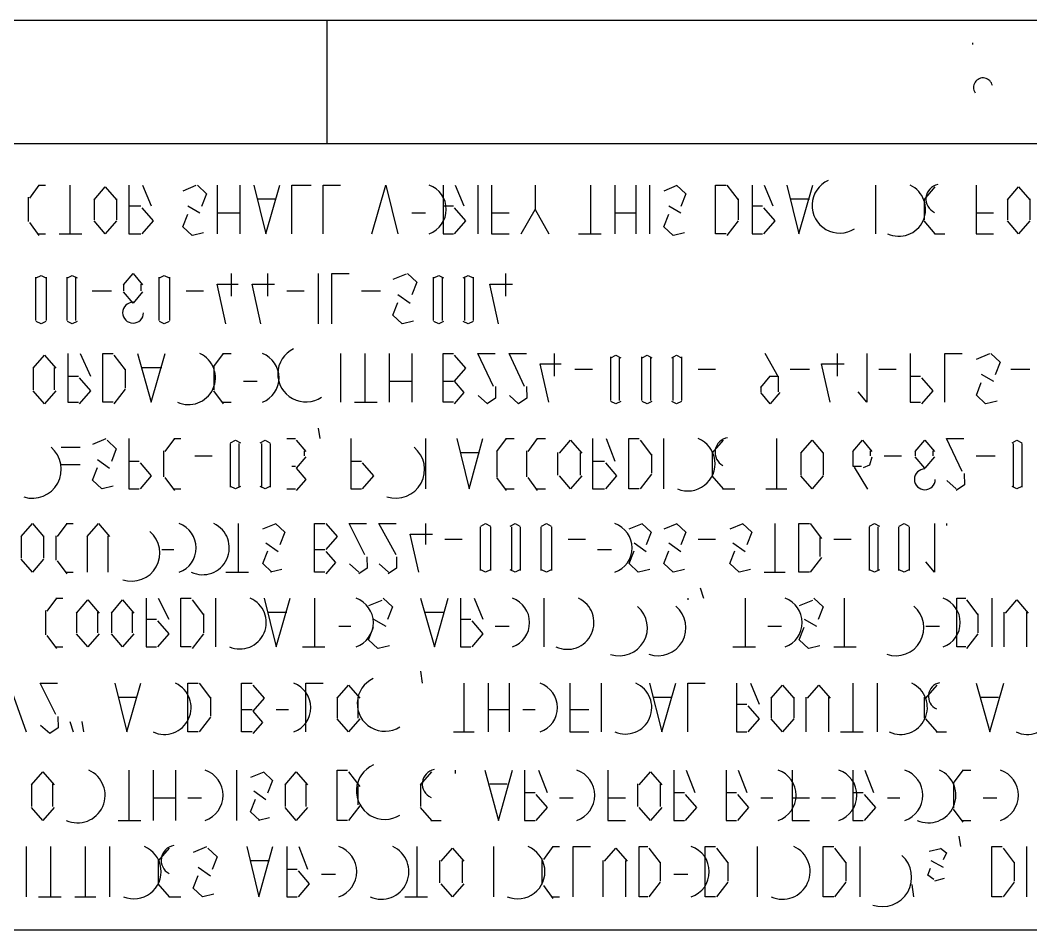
# Model space of a CAD drawing. Header units: millimetres. Extents: x 6 to 1147, y -20 to 811.
# Drawn here: x 118.7 to 188.5, y 748.1 to 811 of the extents above; entities that cross this region are included whole.
import ezdxf

# ---------------------------------------------------------------- set-up
doc = ezdxf.new("R2010")
doc.units = ezdxf.units.MM
for name, color, linetype in [('ARCS', 4, 'Continuous'), ('CURVES', 6, 'Continuous'), ('LINES', 7, 'Continuous'), ('RECTANGLES', 3, 'Continuous')]:
    doc.layers.add(name, color=color, linetype=linetype)

msp = doc.modelspace()

# ---------------------------------------------------------------- linework, layer by layer
at = {"layer": 'ARCS'}
for centre, radius, start, end in [((185.62, 809.38), 1.142, 176.63354, 182.72631), ((185.2, 806.35), 0.659, 11.76829, 214.50852), ((175.3, 798.19), 1.91, 114.77514, 302.55), ((146.32, 797.92), 1.784, 289.65382, 70.34618), ((179.38, 797.92), 1.852, 245.09523, 65.09523), ((182.26, 798.64), 1.012, 100.61966, 246.37062), ((126.46, 790.78), 0.72, 90, 0), ((130.3, 786.28), 1.852, 245.09523, 65.09523), ((134.74, 786.28), 1.805, 291.44774, 68.55226), ((138.4, 786.55), 1.94, 116.21138, 304.24903), ((164.8, 780.34), 1.883, 247.52057, 67.52057), ((167.71, 781.12), 1.029, 98.88066, 242.02053), ((119.5, 779.95), 1.998, 252.78393, 49.82077), ((144.61, 779.95), 1.993, 252.0506, 50.5722), ((181.18, 779.26), 0.72, 90, 0), ((129.04, 774.52), 1.784, 289.65382, 70.34618), ((131.26, 774.52), 1.852, 245.09523, 65.09523), ((159.16, 774.52), 1.784, 289.65382, 70.34618), ((126.37, 774.16), 1.939, 251.31265, 49.93922), ((133.84, 769.36), 1.828, 246.80141, 66.80141), ((141.28, 769.36), 1.784, 289.65382, 70.34618), ((152.08, 769.36), 1.784, 289.65382, 70.34618), ((156.46, 769.36), 1.852, 245.09523, 65.09523), ((170.92, 769.36), 1.784, 289.65382, 70.34618), ((181.84, 769.36), 1.784, 289.65382, 70.34618), ((160.06, 769), 1.944, 252.07208, 49.18492), ((162.73, 769), 1.939, 251.31265, 49.93922), ((179.17, 769), 1.939, 251.31265, 49.93922), ((143.86, 763.75), 1.91, 114.77514, 302.55), ((128.62, 763.48), 1.852, 245.09523, 65.09523), ((136.96, 763.48), 1.784, 289.65382, 70.34618), ((154, 763.48), 1.784, 289.65382, 70.34618), ((160.48, 763.48), 1.828, 246.80141, 66.80141), ((179.5, 763.48), 1.852, 245.09523, 65.09523), ((182.38, 764.26), 0.956, 101.30993, 244.98311), ((188.26, 763.48), 1.852, 245.09523, 65.09523), ((143.86, 757.72), 1.964, 113.80594, 302.00538), ((147.46, 758.2), 1.012, 100.61966, 246.37062), ((122.62, 757.42), 1.907, 245.85446, 65.85446), ((130.84, 757.42), 1.841, 289.02561, 70.97439), ((156.52, 757.42), 1.841, 289.02561, 70.97439), ((170.44, 757.42), 1.841, 289.02561, 70.97439), ((174.64, 757.42), 1.841, 289.02561, 70.97439), ((179.2, 757.42), 1.841, 289.02561, 70.97439), ((181.42, 757.42), 1.907, 245.85446, 65.85446), ((185.8, 757.42), 1.841, 289.02561, 70.97439), ((126.52, 752.14), 1.883, 247.52057, 67.52057), ((129.43, 752.92), 1.029, 98.88066, 242.02053), ((140.08, 752.14), 1.841, 289.02561, 70.97439), ((143.62, 752.14), 1.907, 245.85446, 65.85446), ((153.04, 752.14), 1.883, 247.52057, 67.52057), ((164.44, 752.14), 1.841, 289.02561, 70.97439), ((171.34, 752.14), 1.907, 245.85446, 65.85446), ((178.24, 751.75), 2.027, 251.3233, 48.36646)]:
    msp.add_arc(centre, radius, start, end, dxfattribs=at)
at = {"layer": 'CURVES'}
for p, q in [((119.32, 798.7), (119.98, 799.6)), ((123.76, 798.58), (124.54, 799.48)), ((124.54, 799.48), (125.32, 798.58)), ((126.16, 799.6), (126.16, 796.24)), ((129.913, 799.208), (130.83, 799.598)), ((130.903, 799.6), (131.542, 799)), ((131.542, 799), (131.198, 798.124)), ((134.8, 799.6), (135.64, 796.24)), ((135.64, 796.24), (136.6, 799.6)), ((137.44, 796.24), (137.44, 799.6)), ((137.44, 799.6), (138.76, 799.6)), ((139.6, 796.24), (139.6, 799.6)), ((139.6, 799.6), (140.8, 799.6)), ((142.96, 796.24), (143.92, 799.6)), ((143.92, 799.6), (144.76, 796.24)), ((147.88, 799.6), (147.88, 796.24)), ((151.24, 799.6), (151.24, 796.24)), ((163.153, 799.208), (164.07, 799.598)), ((164.023, 799.6), (164.662, 799)), ((164.662, 799), (164.318, 798.124)), ((166.72, 796.24), (166.72, 799.6)), ((167.5, 799.6), (168.28, 798.58)), ((169.24, 799.6), (169.24, 796.24)), ((171.64, 799.6), (172.48, 796.24)), ((172.48, 796.24), (173.44, 799.6)), ((181.12, 798.58), (181.9, 799.48)), ((184.72, 799.6), (184.72, 796.24)), ((186.88, 798.58), (187.66, 799.48)), ((187.66, 799.48), (188.44, 798.58)), ((127.06, 798.04), (127.84, 797.14)), ((129.898, 796.72), (130.242, 797.596)), ((148.66, 798.04), (149.44, 797.14)), ((153.28, 796.24), (154.24, 797.92)), ((154.24, 797.92), (155.2, 796.24)), ((163.138, 796.72), (163.482, 797.596)), ((170.02, 798.04), (170.8, 797.14)), ((119.98, 796.12), (119.32, 797.02)), ((124.54, 796.24), (123.76, 797.14)), ((125.32, 797.14), (124.54, 796.24)), ((127.84, 797.14), (127.06, 796.24)), ((149.44, 797.14), (148.66, 796.24)), ((168.28, 797.14), (167.5, 796.12)), ((170.8, 797.14), (170.02, 796.24)), ((181.9, 796.24), (181.12, 797.14)), ((187.66, 796.24), (186.88, 797.14)), ((188.44, 797.14), (187.66, 796.24)), ((126.16, 796.24), (127, 796.24)), ((130.537, 796.12), (129.898, 796.72)), ((131.33, 796.31), (130.559, 796.12)), ((147.88, 796.24), (148.6, 796.24)), ((151.24, 796.24), (152.44, 796.24)), ((163.777, 796.12), (163.138, 796.72)), ((164.57, 796.31), (163.799, 796.12)), ((167.44, 796.24), (166.72, 796.24)), ((169.24, 796.24), (169.96, 796.24)), ((184.72, 796.24), (185.92, 796.24)), ((125.8, 792.7), (126.46, 793.48)), ((126.46, 793.48), (127.12, 792.7)), ((140.2, 790), (140.2, 793.48)), ((140.2, 793.48), (141.4, 793.48)), ((144.433, 793.088), (145.35, 793.478)), ((145.423, 793.48), (146.062, 792.88)), ((119.748, 790.233), (119.748, 793.247)), ((119.762, 793.19), (120.1, 793.36)), ((120.1, 793.36), (120.438, 793.19)), ((120.452, 793.247), (120.452, 790.233)), ((121.908, 790.233), (121.908, 793.247)), ((121.922, 793.19), (122.26, 793.36)), ((122.26, 793.36), (122.598, 793.19)), ((122.492, 793.247), (122.492, 790.233)), ((128.268, 790.233), (128.268, 793.247)), ((128.282, 793.19), (128.62, 793.36)), ((128.62, 793.36), (128.958, 793.19)), ((128.972, 793.247), (128.972, 790.233)), ((132.88, 790), (132.28, 792.76)), ((132.28, 792.76), (133.72, 792.76)), ((135.28, 790), (134.68, 792.76)), ((134.68, 792.76), (136.24, 792.76)), ((146.062, 792.88), (145.718, 792.004)), ((147.228, 790.233), (147.228, 793.247)), ((147.242, 793.19), (147.58, 793.36)), ((147.58, 793.36), (147.918, 793.19)), ((147.812, 793.247), (147.812, 790.233)), ((149.282, 793.19), (149.62, 793.36)), ((149.388, 790.233), (149.388, 793.247)), ((149.62, 793.36), (149.958, 793.19)), ((149.972, 793.247), (149.972, 790.233)), ((151.72, 790), (151.12, 792.76)), ((151.12, 792.76), (152.68, 792.76)), ((126.46, 791.44), (125.8, 792.22)), ((127.12, 792.22), (126.46, 791.44)), ((144.418, 790.6), (144.762, 791.476)), ((145.057, 790), (144.418, 790.6)), ((120.1, 790), (119.762, 790.17)), ((120.438, 790.17), (120.1, 790)), ((122.26, 790), (121.922, 790.17)), ((122.598, 790.17), (122.26, 790)), ((128.62, 790), (128.282, 790.17)), ((128.958, 790.17), (128.62, 790)), ((145.85, 790.19), (145.079, 790)), ((147.58, 790), (147.242, 790.17)), ((147.918, 790.17), (147.58, 790)), ((149.62, 790), (149.282, 790.17)), ((149.958, 790.17), (149.62, 790)), ((119.56, 786.94), (120.34, 787.84)), ((120.34, 787.84), (121.12, 786.94)), ((121.96, 787.96), (121.96, 784.6)), ((124.36, 784.6), (124.36, 787.96)), ((125.14, 787.84), (125.92, 786.82)), ((126.76, 787.96), (127.72, 784.6)), ((127.72, 784.6), (128.68, 787.96)), ((132.04, 787.06), (132.7, 787.96)), ((147.88, 784.6), (147.88, 787.96)), ((148.66, 787.84), (149.44, 786.94)), ((151.36, 785.68), (150.28, 787.96)), ((150.28, 787.96), (151.48, 787.96)), ((153.52, 785.68), (152.44, 787.96)), ((152.44, 787.96), (153.64, 787.96)), ((159.482, 787.67), (159.82, 787.84)), ((159.82, 787.84), (160.158, 787.67)), ((161.642, 787.67), (161.98, 787.84)), ((161.98, 787.84), (162.318, 787.67)), ((163.682, 787.67), (164.02, 787.84)), ((164.02, 787.84), (164.358, 787.67)), ((170.109, 787.985), (171.04, 786.34)), ((177.16, 787.96), (177.16, 784.6)), ((180.16, 787.96), (180.16, 784.6)), ((182.56, 784.6), (182.56, 787.96)), ((182.56, 787.96), (183.76, 787.96)), ((184.753, 787.568), (185.67, 787.958)), ((185.743, 787.96), (186.382, 787.36)), ((155.2, 784.6), (154.6, 787.24)), ((154.6, 787.24), (156.04, 787.24)), ((159.468, 784.713), (159.468, 787.727)), ((160.052, 787.727), (160.052, 784.713)), ((161.628, 784.713), (161.628, 787.727)), ((162.212, 787.727), (162.212, 784.713)), ((163.788, 784.713), (163.788, 787.727)), ((164.372, 787.727), (164.372, 784.713)), ((174.64, 784.6), (174.04, 787.24)), ((174.04, 787.24), (175.6, 787.24)), ((186.382, 787.36), (186.038, 786.484)), ((149.44, 786.94), (148.66, 786.04)), ((169.84, 785.62), (170.5, 786.4)), ((122.74, 786.28), (123.52, 785.38)), ((148.66, 786.04), (149.32, 785.26)), ((180.94, 786.28), (181.72, 785.38)), ((184.738, 785.08), (185.082, 785.956)), ((120.34, 784.48), (119.56, 785.38)), ((121.12, 785.38), (120.34, 784.48)), ((123.52, 785.38), (122.74, 784.48)), ((125.92, 785.5), (125.14, 784.48)), ((132.7, 784.48), (132.04, 785.38)), ((149.32, 785.26), (148.66, 784.48)), ((150.946, 784.48), (150.305, 785.049)), ((151.5, 785.673), (151.516, 784.88)), ((153.106, 784.48), (152.465, 785.049)), ((153.66, 785.673), (153.676, 784.88)), ((170.5, 784.48), (169.84, 785.26)), ((171.16, 785.26), (170.5, 784.48)), ((177.16, 784.6), (176.56, 785.32)), ((181.72, 785.38), (180.94, 784.48)), ((185.377, 784.48), (184.738, 785.08)), ((121.96, 784.6), (122.68, 784.6)), ((125.08, 784.6), (124.36, 784.6)), ((148.6, 784.6), (147.88, 784.6)), ((151.516, 784.88), (150.937, 784.48)), ((153.676, 784.88), (153.097, 784.48)), ((159.82, 784.48), (159.482, 784.65)), ((160.158, 784.65), (159.82, 784.48)), ((161.98, 784.48), (161.642, 784.65)), ((162.318, 784.65), (161.98, 784.48)), ((164.02, 784.48), (163.682, 784.65)), ((164.358, 784.65), (164.02, 784.48)), ((180.16, 784.6), (180.88, 784.6)), ((186.17, 784.67), (185.399, 784.48)), ((123.673, 781.688), (124.59, 782.078)), ((124.663, 781.96), (125.302, 781.36)), ((126.16, 782.08), (126.16, 778.6)), ((128.68, 781.18), (129.34, 782.08)), ((133.188, 778.713), (133.188, 781.727)), ((133.202, 781.79), (133.54, 781.96)), ((133.54, 781.96), (133.878, 781.79)), ((133.772, 781.727), (133.772, 778.713)), ((135.242, 781.79), (135.58, 781.96)), ((135.348, 778.713), (135.348, 781.727)), ((135.58, 781.96), (135.918, 781.79)), ((135.932, 781.727), (135.932, 778.713)), ((137.74, 781.96), (138.4, 781.18)), ((141.52, 782.08), (141.52, 778.6)), ((148.84, 782.08), (149.68, 778.6)), ((149.68, 778.6), (150.64, 782.08)), ((151.6, 781.18), (152.26, 782.08)), ((153.76, 781.18), (154.42, 782.08)), ((155.92, 781.06), (156.7, 781.96)), ((156.7, 781.96), (157.48, 781.06)), ((158.2, 782.08), (158.2, 778.6)), ((160.72, 778.6), (160.72, 782.08)), ((161.5, 781.96), (162.28, 780.94)), ((166.48, 781.06), (167.26, 781.96)), ((172.6, 781.06), (173.38, 781.96)), ((173.38, 781.96), (174.16, 781.06)), ((176.2, 781.18), (176.86, 781.96)), ((176.86, 781.96), (177.52, 781.18)), ((180.52, 781.18), (181.18, 781.96)), ((181.18, 781.96), (181.84, 781.18)), ((183.76, 779.8), (182.68, 782.08)), ((182.68, 782.08), (183.88, 782.08)), ((187.202, 781.79), (187.54, 781.96)), ((187.308, 778.713), (187.308, 781.727)), ((187.54, 781.96), (187.878, 781.79)), ((187.892, 781.727), (187.892, 778.713)), ((125.302, 781.36), (124.958, 780.484)), ((138.4, 780.82), (137.74, 780.04)), ((181.18, 780.04), (180.52, 780.82)), ((181.84, 780.82), (181.18, 780.04)), ((126.94, 780.4), (127.72, 779.5)), ((142.3, 780.4), (143.08, 779.5)), ((159.1, 780.4), (159.88, 779.5)), ((177.362, 780.233), (176.907, 780.046)), ((177.515, 780.789), (177.362, 780.233)), ((123.658, 779.2), (124.002, 780.076)), ((127.72, 779.5), (126.94, 778.6)), ((137.74, 780.04), (138.4, 779.26)), ((143.08, 779.5), (142.3, 778.6)), ((156.7, 778.6), (155.92, 779.5)), ((157.48, 779.5), (156.7, 778.6)), ((159.88, 779.5), (159.1, 778.6)), ((162.28, 779.62), (161.5, 778.6)), ((167.26, 778.6), (166.48, 779.5)), ((173.38, 778.6), (172.6, 779.5)), ((174.16, 779.5), (173.38, 778.6)), ((177.232, 778.583), (176.323, 780.112)), ((183.9, 779.673), (183.916, 778.88)), ((124.297, 778.6), (123.658, 779.2)), ((125.09, 778.79), (124.319, 778.6)), ((129.34, 778.48), (128.68, 779.38)), ((133.54, 778.6), (133.202, 778.77)), ((133.878, 778.77), (133.54, 778.6)), ((135.58, 778.6), (135.242, 778.77)), ((135.918, 778.77), (135.58, 778.6)), ((138.4, 779.26), (137.74, 778.48)), ((152.26, 778.48), (151.6, 779.38)), ((154.42, 778.48), (153.76, 779.38)), ((183.346, 778.6), (182.705, 779.169)), ((183.916, 778.88), (183.337, 778.48)), ((187.54, 778.6), (187.202, 778.77)), ((187.878, 778.77), (187.54, 778.6)), ((126.16, 778.6), (126.88, 778.6)), ((141.52, 778.6), (142.24, 778.6)), ((158.2, 778.6), (159.04, 778.6)), ((161.44, 778.6), (160.72, 778.6)), ((118.72, 775.3), (119.5, 776.2)), ((119.5, 776.2), (120.28, 775.3)), ((121.24, 775.3), (121.9, 776.2)), ((123.28, 775.3), (124.06, 776.2)), ((124.06, 776.2), (124.84, 775.3)), ((135.433, 775.829), (136.35, 776.198)), ((136.303, 776.2), (136.942, 775.6)), ((139, 772.84), (139, 776.2)), ((139.78, 776.2), (140.56, 775.3)), ((142.48, 774.04), (141.4, 776.2)), ((141.4, 776.2), (142.6, 776.2)), ((144.64, 774.04), (143.44, 776.2)), ((143.44, 776.2), (144.64, 776.2)), ((150.468, 772.953), (150.468, 775.967)), ((150.482, 776.03), (150.82, 776.2)), ((150.82, 776.2), (151.158, 776.03)), ((151.172, 775.967), (151.172, 772.953)), ((152.522, 776.03), (152.86, 776.2)), ((152.628, 772.953), (152.628, 775.967)), ((152.86, 776.2), (153.198, 776.03)), ((153.212, 775.967), (153.212, 772.953)), ((154.668, 772.953), (154.668, 775.967)), ((154.682, 776.03), (155.02, 776.2)), ((155.02, 776.2), (155.358, 776.03)), ((155.372, 775.967), (155.372, 772.953)), ((160.753, 775.829), (161.67, 776.198)), ((161.623, 776.2), (162.262, 775.6)), ((163.153, 775.829), (164.07, 776.198)), ((164.023, 776.2), (164.662, 775.6)), ((167.713, 775.829), (168.63, 776.198)), ((168.583, 776.2), (169.222, 775.6)), ((172.48, 772.84), (172.48, 776.2)), ((173.26, 776.2), (174.04, 775.18)), ((177.348, 772.953), (177.348, 775.967)), ((177.362, 776.03), (177.7, 776.2)), ((177.7, 776.2), (178.038, 776.03)), ((177.932, 775.967), (177.932, 772.953)), ((179.388, 772.953), (179.388, 775.967)), ((179.402, 776.03), (179.74, 776.2)), ((179.74, 776.2), (180.078, 776.03)), ((180.092, 775.967), (180.092, 772.953)), ((181.84, 776.2), (181.84, 772.84)), ((136.942, 775.6), (136.598, 774.724)), ((140.56, 775.3), (139.78, 774.4)), ((146.2, 772.84), (145.6, 775.48)), ((145.6, 775.48), (147.16, 775.48)), ((162.262, 775.6), (161.918, 774.724)), ((164.662, 775.6), (164.318, 774.724)), ((169.222, 775.6), (168.878, 774.724)), ((135.418, 773.44), (135.762, 774.316)), ((139.78, 774.28), (140.44, 773.5)), ((142.62, 773.913), (142.636, 773.12)), ((144.66, 773.913), (144.676, 773.12)), ((160.738, 773.44), (161.082, 774.316)), ((163.138, 773.44), (163.482, 774.316)), ((167.698, 773.44), (168.042, 774.316)), ((174.04, 773.86), (173.26, 772.84)), ((119.5, 772.84), (118.72, 773.74)), ((120.28, 773.74), (119.5, 772.84)), ((121.9, 772.72), (121.24, 773.62)), ((136.057, 772.84), (135.418, 773.44)), ((140.44, 773.5), (139.78, 772.72)), ((142.066, 772.84), (141.425, 773.409)), ((144.106, 772.84), (143.465, 773.409)), ((161.377, 772.84), (160.738, 773.44)), ((163.777, 772.84), (163.138, 773.44)), ((168.337, 772.84), (167.698, 773.44)), ((181.84, 772.84), (181.24, 773.56)), ((136.73, 773.03), (135.959, 772.84)), ((139.72, 772.84), (139, 772.84)), ((142.636, 773.12), (142.057, 772.72)), ((144.676, 773.12), (144.097, 772.72)), ((150.82, 772.84), (150.482, 773.01)), ((151.158, 773.01), (150.82, 772.84)), ((152.86, 772.84), (152.522, 773.01)), ((153.198, 773.01), (152.86, 772.84)), ((155.02, 772.84), (154.682, 773.01)), ((155.358, 773.01), (155.02, 772.84)), ((162.17, 773.03), (161.399, 772.84)), ((164.57, 773.03), (163.799, 772.84)), ((169.13, 773.03), (168.359, 772.84)), ((173.2, 772.84), (172.48, 772.84)), ((177.7, 772.84), (177.362, 773.01)), ((178.038, 773.01), (177.7, 772.84)), ((179.74, 772.84), (179.402, 773.01)), ((180.078, 773.01), (179.74, 772.84)), ((120.52, 770.14), (121.18, 771.04)), ((127.36, 771.04), (127.36, 767.68)), ((129.76, 767.68), (129.76, 771.04)), ((135.52, 771.04), (136.36, 767.68)), ((136.36, 767.68), (137.32, 771.04)), ((143.743, 771.04), (144.382, 770.44)), ((146.32, 771.04), (147.28, 767.68)), ((147.28, 767.68), (148.24, 771.04)), ((149.08, 771.04), (149.08, 767.68)), ((173.503, 771.04), (174.142, 770.44)), ((183.4, 767.68), (183.4, 771.04)), ((122.56, 770.02), (123.34, 770.92)), ((123.34, 770.92), (124.12, 770.02)), ((124.96, 770.02), (125.74, 770.92)), ((125.74, 770.92), (126.52, 770.02)), ((130.54, 770.92), (131.32, 769.9)), ((142.753, 770.549), (143.67, 770.918)), ((144.382, 770.44), (144.038, 769.564)), ((172.513, 770.549), (173.43, 770.918)), ((174.142, 770.44), (173.798, 769.564)), ((184.06, 770.92), (184.84, 769.9)), ((186.76, 770.02), (187.54, 770.92)), ((187.54, 770.92), (188.32, 770.02)), ((128.14, 769.48), (128.92, 768.58)), ((142.738, 768.16), (143.082, 769.036)), ((149.86, 769.48), (150.64, 768.58)), ((172.498, 768.16), (172.842, 769.036)), ((121.18, 767.56), (120.52, 768.46)), ((123.34, 767.68), (122.56, 768.58)), ((124.12, 768.58), (123.34, 767.68)), ((125.74, 767.68), (124.96, 768.58)), ((126.52, 768.58), (125.74, 767.68)), ((128.92, 768.58), (128.14, 767.68)), ((131.32, 768.58), (130.54, 767.56)), ((150.64, 768.58), (149.86, 767.68)), ((184.84, 768.58), (184.06, 767.56)), ((127.36, 767.68), (128.08, 767.68)), ((130.48, 767.68), (129.76, 767.68)), ((143.377, 767.56), (142.738, 768.16)), ((144.17, 767.75), (143.399, 767.56)), ((149.08, 767.68), (149.8, 767.68)), ((173.137, 767.56), (172.498, 768.16)), ((173.93, 767.75), (173.159, 767.56)), ((184, 767.68), (183.4, 767.68)), ((121.12, 763), (120.04, 765.16)), ((120.04, 765.16), (121.24, 765.16)), ((125.2, 765.16), (126.04, 761.8)), ((126.04, 761.8), (127, 765.16)), ((130.24, 761.8), (130.24, 765.16)), ((131.02, 765.16), (131.8, 764.14)), ((133.96, 761.8), (133.96, 765.16)), ((134.74, 765.04), (135.52, 764.14)), ((138.4, 761.8), (138.4, 765.16)), ((138.4, 765.16), (139.6, 765.16)), ((140.56, 764.14), (141.34, 765.04)), ((141.34, 765.04), (142.12, 764.14)), ((156.64, 765.16), (156.64, 761.8)), ((162.16, 765.16), (163, 761.8)), ((163, 761.8), (163.96, 765.16)), ((164.8, 761.8), (164.8, 765.16)), ((164.8, 765.16), (166, 765.16)), ((168.16, 765.16), (168.16, 761.8)), ((170.56, 764.14), (171.34, 765.04)), ((171.34, 765.04), (172.12, 764.14)), ((173.08, 764.14), (173.86, 765.04)), ((173.86, 765.04), (174.64, 764.14)), ((181.24, 764.14), (182.02, 765.04)), ((184.72, 765.16), (185.68, 761.8)), ((185.68, 761.8), (186.64, 765.16)), ((135.52, 764.14), (134.74, 763.24)), ((168.94, 763.6), (169.72, 762.7)), ((121.26, 762.873), (121.276, 762.08)), ((131.8, 762.82), (131.02, 761.8)), ((134.74, 763.24), (135.4, 762.46)), ((141.34, 761.8), (140.56, 762.7)), ((142.12, 762.7), (141.34, 761.8)), ((169.72, 762.7), (168.94, 761.8)), ((171.34, 761.8), (170.56, 762.7)), ((172.12, 762.7), (171.34, 761.8)), ((182.02, 761.8), (181.24, 762.7)), ((120.706, 761.68), (120.065, 762.249)), ((121.276, 762.08), (120.697, 761.68)), ((135.4, 762.46), (134.74, 761.68)), ((130.96, 761.8), (130.24, 761.8)), ((134.68, 761.8), (133.96, 761.8)), ((156.64, 761.8), (157.96, 761.8)), ((168.16, 761.8), (168.88, 761.8)), ((119.44, 758.14), (120.22, 759.04)), ((120.22, 759.04), (121, 758.14)), ((134.593, 758.669), (135.51, 759.038)), ((135.463, 759.04), (136.102, 758.44)), ((136.96, 758.14), (137.74, 759.04)), ((137.74, 759.04), (138.52, 758.14)), ((140.56, 755.68), (140.56, 759.16)), ((141.34, 759.04), (142.12, 758.02)), ((146.32, 758.14), (147.1, 759.04)), ((150.76, 759.16), (151.72, 755.68)), ((151.72, 755.68), (152.68, 759.16)), ((153.52, 759.16), (153.52, 755.68)), ((159.28, 759.16), (159.28, 755.68)), ((161.44, 758.14), (162.22, 759.04)), ((162.22, 759.04), (163, 758.14)), ((163.84, 759.16), (163.84, 755.68)), ((167.44, 759.16), (167.44, 755.68)), ((172, 759.16), (172, 755.68)), ((176.2, 759.16), (176.2, 755.68)), ((183.16, 758.26), (183.82, 759.16)), ((136.102, 758.44), (135.758, 757.564)), ((134.578, 756.28), (134.922, 757.156)), ((154.3, 757.48), (155.08, 756.58)), ((164.62, 757.48), (165.4, 756.58)), ((168.22, 757.48), (169, 756.58)), ((176.98, 757.48), (177.76, 756.58)), ((120.22, 755.68), (119.44, 756.58)), ((121, 756.58), (120.22, 755.68)), ((137.74, 755.68), (136.96, 756.58)), ((138.52, 756.58), (137.74, 755.68)), ((142.12, 756.7), (141.34, 755.68)), ((147.1, 755.68), (146.32, 756.58)), ((155.08, 756.58), (154.3, 755.68)), ((162.22, 755.68), (161.44, 756.58)), ((163, 756.58), (162.22, 755.68)), ((165.4, 756.58), (164.62, 755.68)), ((169, 756.58), (168.22, 755.68)), ((177.76, 756.58), (176.98, 755.68)), ((183.82, 755.56), (183.16, 756.46)), ((135.217, 755.68), (134.578, 756.28)), ((135.89, 755.87), (135.119, 755.68)), ((141.28, 755.68), (140.56, 755.68)), ((153.52, 755.68), (154.24, 755.68)), ((159.28, 755.68), (160.48, 755.68)), ((163.84, 755.68), (164.56, 755.68)), ((167.44, 755.68), (168.16, 755.68)), ((172, 755.68), (173.2, 755.68)), ((176.2, 755.68), (176.92, 755.68)), ((128.2, 752.86), (128.98, 753.76)), ((130.633, 753.488), (131.55, 753.878)), ((131.623, 753.76), (132.262, 753.16)), ((134.32, 753.88), (135.16, 750.4)), ((135.16, 750.4), (136.12, 753.88)), ((137.08, 753.88), (137.08, 750.4)), ((147.76, 752.86), (148.54, 753.76)), ((148.54, 753.76), (149.32, 752.86)), ((154.84, 752.98), (155.5, 753.88)), ((156.88, 750.4), (156.88, 753.88)), ((156.88, 753.88), (158.08, 753.88)), ((159.04, 752.86), (159.82, 753.76)), ((159.82, 753.76), (160.6, 752.86)), ((161.44, 750.4), (161.44, 753.88)), ((162.1, 753.76), (162.88, 752.74)), ((166, 750.4), (166, 753.88)), ((166.78, 753.76), (167.56, 752.74)), ((174.16, 750.4), (174.16, 753.88)), ((174.94, 753.76), (175.72, 752.74)), ((181.472, 753.565), (182.292, 753.75)), ((182.264, 753.76), (182.669, 753.435)), ((185.8, 750.4), (185.8, 753.88)), ((186.58, 753.76), (187.36, 752.74)), ((132.262, 753.16), (131.918, 752.284)), ((182.669, 753.435), (182.448, 752.964)), ((137.86, 752.2), (138.64, 751.3)), ((181.377, 751.901), (181.569, 752.383)), ((130.618, 751), (130.962, 751.876)), ((181.802, 751.601), (181.377, 751.901)), ((182.516, 751.671), (181.836, 751.481)), ((128.98, 750.4), (128.2, 751.3)), ((131.257, 750.4), (130.618, 751)), ((138.64, 751.3), (137.86, 750.4)), ((148.54, 750.4), (147.76, 751.3)), ((149.32, 751.3), (148.54, 750.4)), ((155.5, 750.28), (154.84, 751.18)), ((162.88, 751.42), (162.1, 750.4)), ((167.56, 751.42), (166.78, 750.4)), ((175.72, 751.42), (174.94, 750.4)), ((187.36, 751.42), (186.58, 750.4)), ((132.05, 750.59), (131.279, 750.4)), ((137.08, 750.4), (137.8, 750.4)), ((162.04, 750.4), (161.44, 750.4)), ((166.72, 750.4), (166, 750.4)), ((174.88, 750.4), (174.16, 750.4)), ((186.52, 750.4), (185.8, 750.4))]:
    msp.add_line(p, q, dxfattribs=at)
at = {"layer": 'LINES'}
for p, q in [((139.84, 811), (139.84, 802.48)), ((119.92, 799.6), (120.4, 799.6)), ((122.08, 799.6), (122.08, 796.24)), ((127.12, 799.6), (127.72, 798.16)), ((132.28, 799.6), (132.28, 796.24)), ((133.84, 799.6), (133.84, 796.24)), ((148.72, 799.6), (149.32, 798.16)), ((150.28, 799.6), (150.28, 796.24)), ((154.24, 799.6), (154.24, 797.92)), ((158.08, 799.6), (158.08, 796.24)), ((159.76, 799.6), (159.76, 796.24)), ((161.2, 799.6), (161.2, 796.24)), ((162.16, 799.6), (162.16, 796.24)), ((166.72, 799.6), (167.44, 799.6)), ((170.08, 799.6), (170.68, 798.16)), ((177.76, 799.6), (177.76, 796.24)), ((119.2, 798.76), (119.2, 797.08)), ((123.76, 798.64), (123.76, 797.2)), ((125.32, 798.64), (125.32, 797.2)), ((135.04, 798.64), (136.36, 798.64)), ((168.28, 798.64), (168.28, 797.2)), ((171.88, 798.64), (173.2, 798.64)), ((181.12, 798.64), (181.12, 797.2)), ((186.88, 798.64), (186.88, 797.2)), ((188.44, 798.64), (188.44, 797.2)), ((126.16, 798.16), (127, 798.16)), ((130.24, 798.16), (131.08, 797.68)), ((132.28, 797.68), (133.84, 797.68)), ((145.72, 797.68), (146.68, 797.68)), ((147.88, 798.16), (148.6, 798.16)), ((151.24, 797.68), (152.44, 797.68)), ((159.76, 797.68), (161.2, 797.68)), ((163.48, 798.16), (164.32, 797.68)), ((169.24, 798.16), (169.96, 798.16)), ((184.72, 797.68), (185.92, 797.68)), ((119.92, 796.24), (120.4, 796.24)), ((121.36, 796.24), (122.92, 796.24)), ((157.24, 796.24), (158.8, 796.24)), ((181.84, 796.24), (182.56, 796.24)), ((133.24, 793.48), (133.24, 791.92)), ((135.76, 793.48), (135.76, 791.92)), ((139.24, 793.48), (139.24, 790)), ((152.2, 793.48), (152.2, 791.92)), ((125.8, 792.76), (125.8, 792.28)), ((127, 792.76), (127, 792.28)), ((123.64, 792.28), (124.96, 792.28)), ((130.12, 792.28), (131.32, 792.28)), ((137.08, 792.28), (138.28, 792.28)), ((142.24, 792.28), (143.56, 792.28)), ((144.76, 792.04), (145.6, 791.44)), ((122.8, 787.96), (123.52, 786.4)), ((124.36, 787.96), (125.08, 787.96)), ((132.64, 787.96), (133.24, 787.96)), ((140.8, 787.96), (140.8, 784.6)), ((142.48, 787.96), (142.48, 784.6)), ((144.16, 787.96), (144.16, 784.6)), ((145.72, 787.96), (145.72, 784.6)), ((147.88, 787.96), (148.6, 787.96)), ((155.56, 787.96), (155.56, 786.4)), ((175.12, 787.96), (175.12, 786.4)), ((132.04, 787.12), (132.04, 785.44)), ((119.56, 787), (119.56, 785.44)), ((121, 787), (121, 785.44)), ((121.96, 786.4), (122.68, 786.4)), ((125.92, 786.88), (125.92, 785.56)), ((127.12, 787), (128.44, 787)), ((157, 786.88), (158.2, 786.88)), ((165.52, 786.88), (166.72, 786.88)), ((170.44, 786.4), (171.04, 786.4)), ((171.04, 786.4), (171.04, 785.32)), ((171.88, 786.88), (173.2, 786.88)), ((178, 786.88), (179.2, 786.88)), ((180.16, 786.4), (180.88, 786.4)), ((185.08, 786.52), (185.92, 786.04)), ((187.12, 786.88), (188.44, 786.88)), ((134.08, 786.04), (135.04, 786.04)), ((144.16, 786.04), (145.72, 786.04)), ((147.88, 786.04), (148.6, 786.04)), ((169.84, 785.68), (169.84, 785.32)), ((132.64, 784.6), (133.24, 784.6)), ((141.76, 784.6), (143.32, 784.6)), ((139.24, 782.8), (139.36, 782.08)), ((129.28, 782.08), (129.76, 782.08)), ((137.08, 782.08), (137.68, 782.08)), ((146.68, 782.08), (146.68, 778.6)), ((152.2, 782.08), (152.8, 782.08)), ((154.36, 782.08), (154.96, 782.08)), ((159.16, 782.08), (159.76, 780.52)), ((160.72, 782.08), (161.44, 782.08)), ((163.12, 782.08), (163.12, 778.6)), ((170.92, 782.08), (170.92, 778.6)), ((121.48, 781.48), (122.8, 781.48)), ((128.56, 781.24), (128.56, 779.44)), ((130.72, 780.88), (131.92, 780.88)), ((138.28, 781.24), (138.28, 780.88)), ((149.08, 781.12), (150.4, 781.12)), ((151.6, 781.24), (151.6, 779.44)), ((153.64, 781.24), (153.64, 779.44)), ((155.8, 781.12), (155.8, 779.56)), ((157.36, 781.12), (157.36, 779.56)), ((162.28, 781), (162.28, 779.68)), ((166.48, 781.12), (166.48, 779.56)), ((172.6, 781.12), (172.6, 779.56)), ((174.16, 781.12), (174.16, 779.56)), ((176.2, 781.24), (176.2, 780.16)), ((177.4, 781.24), (177.4, 780.88)), ((178.36, 780.88), (179.56, 780.88)), ((180.52, 781.24), (180.52, 780.88)), ((181.72, 781.24), (181.72, 780.88)), ((184.72, 780.88), (186.04, 780.88)), ((121.48, 780.28), (122.8, 780.28)), ((124, 780.64), (124.84, 780.04)), ((126.16, 780.52), (126.88, 780.52)), ((137.44, 780.16), (137.68, 780.16)), ((141.52, 780.52), (142.24, 780.52)), ((158.2, 780.52), (159.04, 780.52)), ((176.2, 780.16), (176.8, 780.16)), ((129.28, 778.6), (129.76, 778.6)), ((137.08, 778.6), (137.68, 778.6)), ((152.2, 778.6), (152.8, 778.6)), ((154.36, 778.6), (154.96, 778.6)), ((167.2, 778.6), (168.04, 778.6)), ((170.2, 778.6), (171.64, 778.6)), ((121.84, 776.2), (122.32, 776.2)), ((133.72, 776.2), (133.72, 772.84)), ((139, 776.2), (139.72, 776.2)), ((146.68, 776.2), (146.68, 774.76)), ((170.8, 776.2), (170.8, 772.84)), ((172.48, 776.2), (173.2, 776.2)), ((182.68, 776.2), (182.68, 776.08)), ((118.72, 775.36), (118.72, 773.8)), ((120.28, 775.36), (120.28, 773.8)), ((121.12, 775.36), (121.12, 773.68)), ((123.28, 775.36), (123.28, 772.84)), ((124.72, 775.36), (124.72, 772.84)), ((173.92, 775.24), (173.92, 773.92)), ((135.64, 774.88), (136.48, 774.28)), ((148, 775.12), (149.2, 775.12)), ((156.52, 775.12), (157.72, 775.12)), ((161.08, 774.88), (161.92, 774.28)), ((163.48, 774.88), (164.32, 774.28)), ((165.52, 775.12), (166.72, 775.12)), ((167.92, 774.88), (168.76, 774.28)), ((174.88, 775.12), (176.08, 775.12)), ((128.44, 774.4), (129.28, 774.4)), ((139, 774.4), (139.72, 774.4)), ((158.56, 774.4), (159.52, 774.4)), ((121.84, 772.84), (122.32, 772.84)), ((132.88, 772.84), (134.44, 772.84)), ((170.08, 772.84), (171.52, 772.84)), ((165.64, 771.76), (165.88, 771.04)), ((121.12, 771.04), (121.6, 771.04)), ((128.2, 771.04), (128.92, 769.6)), ((129.76, 771.04), (130.48, 771.04)), ((132.16, 771.04), (132.16, 767.68)), ((139, 771.04), (139, 767.68)), ((150.04, 771.04), (150.64, 769.6)), ((154.84, 771.04), (154.84, 767.68)), ((164.8, 771.04), (164.8, 770.92)), ((168.76, 771.04), (168.76, 767.68)), ((175.6, 771.04), (175.6, 767.68)), ((183.4, 771.04), (184, 771.04)), ((185.8, 771.04), (185.8, 767.68)), ((120.4, 770.2), (120.4, 768.52)), ((122.56, 770.08), (122.56, 768.64)), ((124, 770.08), (124, 768.64)), ((124.96, 770.08), (124.96, 768.64)), ((126.4, 770.08), (126.4, 768.64)), ((131.32, 769.96), (131.32, 768.64)), ((135.76, 770.08), (137.08, 770.08)), ((146.68, 770.08), (147.88, 770.08)), ((184.84, 769.96), (184.84, 768.64)), ((186.64, 770.08), (186.64, 767.68)), ((188.2, 770.08), (188.2, 767.68)), ((127.36, 769.6), (128.08, 769.6)), ((140.68, 769.12), (141.52, 769.12)), ((143.08, 769.6), (143.92, 769.12)), ((149.08, 769.6), (149.8, 769.6)), ((151.48, 769.12), (152.44, 769.12)), ((170.32, 769.12), (171.28, 769.12)), ((172.84, 769.6), (173.68, 769.12)), ((181.24, 769.12), (182.2, 769.12)), ((121.12, 767.68), (121.6, 767.68)), ((138.16, 767.68), (139.72, 767.68)), ((167.92, 767.68), (169.48, 767.68)), ((174.88, 767.68), (176.44, 767.68)), ((146.32, 766), (146.44, 765.16)), ((117.88, 765.16), (119.08, 761.8)), ((130.24, 765.16), (130.96, 765.16)), ((133.96, 765.16), (134.68, 765.16)), ((149.32, 765.16), (149.32, 761.8)), ((151, 765.16), (151, 761.8)), ((152.44, 765.16), (152.44, 761.8)), ((158.8, 765.16), (158.8, 761.8)), ((169.12, 765.16), (169.72, 763.72)), ((176.2, 765.16), (176.2, 761.8)), ((177.88, 765.16), (177.88, 761.8)), ((125.44, 764.2), (126.64, 764.2)), ((131.8, 764.2), (131.8, 762.88)), ((140.56, 764.2), (140.56, 762.76)), ((142, 764.2), (142, 762.76)), ((162.4, 764.2), (163.72, 764.2)), ((170.56, 764.2), (170.56, 762.76)), ((172.12, 764.2), (172.12, 762.76)), ((172.96, 764.2), (172.96, 761.8)), ((174.52, 764.2), (174.52, 761.8)), ((181.12, 764.2), (181.12, 762.76)), ((185.08, 764.2), (186.28, 764.2)), ((133.96, 763.36), (134.68, 763.36)), ((136.36, 763.36), (137.2, 763.36)), ((151, 763.36), (152.44, 763.36)), ((153.4, 763.36), (154.24, 763.36)), ((156.64, 763.36), (157.96, 763.36)), ((168.16, 763.72), (168.88, 763.72)), ((122.08, 762.52), (122.32, 761.8)), ((122.92, 762.52), (123.04, 761.8)), ((148.6, 761.8), (150.04, 761.8)), ((175.36, 761.8), (176.92, 761.8)), ((181.96, 761.8), (182.68, 761.8)), ((126.16, 759.16), (126.16, 755.68)), ((127.84, 759.16), (127.84, 755.68)), ((129.4, 759.16), (129.4, 755.68)), ((133.6, 759.16), (133.6, 755.68)), ((140.56, 759.16), (141.28, 759.16)), ((148.72, 759.16), (148.72, 758.92)), ((154.48, 759.16), (155.08, 757.6)), ((164.68, 759.16), (165.28, 757.6)), ((168.28, 759.16), (168.88, 757.6)), ((177.04, 759.16), (177.64, 757.6)), ((183.76, 759.16), (184.36, 759.16)), ((119.44, 758.2), (119.44, 756.64)), ((120.88, 758.2), (120.88, 756.64)), ((136.96, 758.2), (136.96, 756.64)), ((138.4, 758.2), (138.4, 756.64)), ((142, 758.08), (142, 756.76)), ((146.32, 758.2), (146.32, 756.64)), ((151.12, 758.2), (152.32, 758.2)), ((161.32, 758.2), (161.32, 756.64)), ((162.88, 758.2), (162.88, 756.64)), ((183.16, 758.32), (183.16, 756.52)), ((127.84, 757.24), (129.4, 757.24)), ((130.24, 757.24), (131.2, 757.24)), ((134.8, 757.72), (135.64, 757.12)), ((153.52, 757.6), (154.24, 757.6)), ((155.92, 757.24), (156.88, 757.24)), ((159.28, 757.24), (160.48, 757.24)), ((163.84, 757.6), (164.56, 757.6)), ((167.44, 757.6), (168.16, 757.6)), ((169.84, 757.24), (170.68, 757.24)), ((172, 757.24), (173.2, 757.24)), ((174.04, 757.24), (175, 757.24)), ((176.2, 757.6), (176.92, 757.6)), ((178.6, 757.24), (179.44, 757.24)), ((185.2, 757.24), (186.16, 757.24)), ((125.44, 755.68), (127, 755.68)), ((147.04, 755.68), (147.76, 755.68)), ((183.76, 755.68), (184.36, 755.68)), ((183.52, 754.6), (183.64, 753.88)), ((119.08, 753.88), (119.08, 750.4)), ((120.76, 753.88), (120.76, 750.4)), ((123.16, 753.88), (123.16, 750.4)), ((124.84, 753.88), (124.84, 750.4)), ((137.92, 753.88), (138.52, 752.32)), ((146.08, 753.88), (146.08, 750.4)), ((151.36, 753.88), (151.36, 750.4)), ((155.44, 753.88), (155.92, 753.88)), ((161.44, 753.88), (162.04, 753.88)), ((166, 753.88), (166.72, 753.88)), ((169.6, 753.88), (169.6, 750.4)), ((174.16, 753.88), (174.88, 753.88)), ((176.68, 753.88), (176.68, 750.4)), ((185.8, 753.88), (186.52, 753.88)), ((188.2, 753.88), (188.2, 750.4)), ((128.2, 752.92), (128.2, 751.36)), ((134.56, 752.92), (135.88, 752.92)), ((147.64, 752.92), (147.64, 751.36)), ((149.2, 752.92), (149.2, 751.36)), ((154.72, 753.04), (154.72, 751.24)), ((158.92, 752.92), (158.92, 750.4)), ((160.48, 752.92), (160.48, 750.4)), ((181.6, 752.92), (182.44, 752.44)), ((130.96, 752.44), (131.8, 751.84)), ((137.08, 752.32), (137.8, 752.32)), ((162.88, 752.8), (162.88, 751.48)), ((167.56, 752.8), (167.56, 751.48)), ((175.72, 752.8), (175.72, 751.48)), ((187.36, 752.8), (187.36, 751.48)), ((139.48, 751.96), (140.44, 751.96)), ((163.84, 751.96), (164.8, 751.96)), ((180.28, 751.24), (180.4, 750.4)), ((119.92, 750.4), (121.48, 750.4)), ((122.44, 750.4), (123.88, 750.4)), ((128.92, 750.4), (129.76, 750.4)), ((145.24, 750.4), (146.8, 750.4)), ((155.44, 750.4), (155.92, 750.4)), ((52.24, 748.12), (1137.16, 748.12))]:
    msp.add_line(p, q, dxfattribs=at)
at = {"layer": 'RECTANGLES'}
for p, q in [((42.88, 811), (1146.64, 811)), ((52.24, 802.48), (1137.16, 802.48))]:
    msp.add_line(p, q, dxfattribs=at)

doc.saveas('drawing.dxf')
